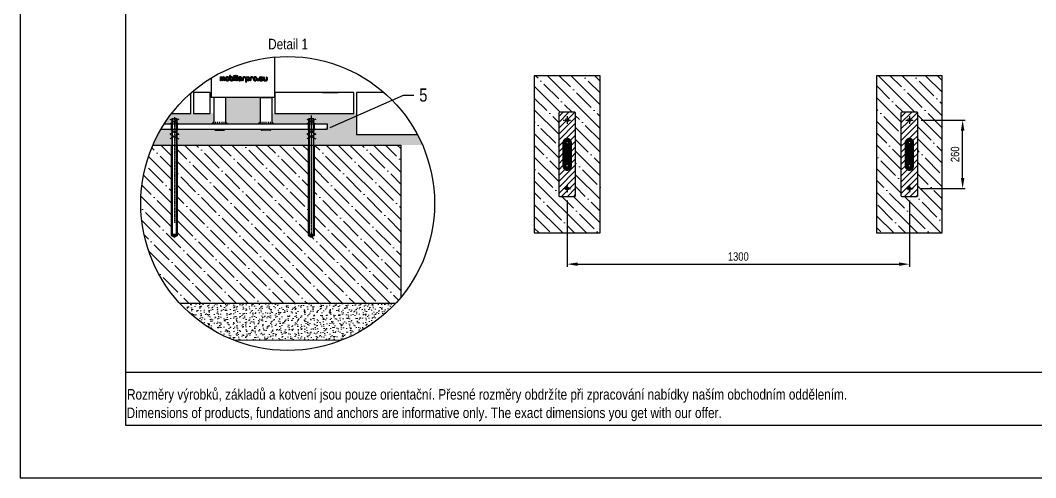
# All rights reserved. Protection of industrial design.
# Model space of a CAD drawing. Header units: millimetres. Extents: x 5064 to 11004, y 3085 to 7285.
# Drawn here: x 5064 to 8922, y 3085 to 4822 of the extents above; entities that cross this region are included whole.
import ezdxf
from ezdxf import colors
from ezdxf.entities.mleader import LeaderData, LeaderLine
from ezdxf.lldxf.tags import DXFTag
from ezdxf.math import Vec2, Vec3

# ---------------------------------------------------------------- set-up
doc = ezdxf.new("R2010")
doc.units = ezdxf.units.MM
doc.header["$LTSCALE"] = 0.3
doc.linetypes.add('DashDot', pattern=[15, 9, -3, 0, -3])
doc.linetypes.add('PHANTOM2', pattern=[1.25, 0.625, -0.125, 0.125, -0.125, 0.125, -0.125])
doc.layers.add('Nekreslit', color=6, linetype='Continuous', plot=False)
doc.layers.add('SRAFY', color=251, linetype='Continuous', lineweight=13)
doc.styles.add('SEACAD_Arial', font='arial.ttf', dxfattribs={"width": 0.8})
tags = doc.linetypes.add('HIDDEN2', pattern=[4.7625, 3.175, -1.5875]).pattern_tags.tags
tags[6:7] = [DXFTag(74, 4), DXFTag(75, 0), DXFTag(340, '0'), DXFTag(46, 0.0), DXFTag(50, 0.0), DXFTag(44, 0.0), DXFTag(45, 0.0)]
tags[4:5] = [DXFTag(74, 4), DXFTag(75, 0), DXFTag(340, '0'), DXFTag(46, 0.0), DXFTag(50, 0.0), DXFTag(44, 0.0), DXFTag(45, 0.0)]
doc.dimstyles.new('ISO-25', dxfattribs={"dimtxt": 1.6, "dimasz": 2, "dimexe": 0.5, "dimexo": 1.5, "dimtad": 1, "dimdec": 0, "dimtxsty": 'SEACAD_Arial', "dimcen": 2, "dimadec": 0, "dimazin": 0, "dimtfac": 1, "dimtdec": 0, "dimtmove": 0, "dimatfit": 3, "dimfxl": 1, "dimarcsym": 0})

# ---------------------------------------------------------------- blocks, each defined once
blk = doc.blocks.new('*D151')
at = {"color": 0, "lineweight": -2, "transparency": 16777216}
for p, q in [((7141.8, 4138.1), (7141.8, 3886)), ((8441.8, 4138.1), (8441.8, 3886)), ((7181.8, 3896), (8401.8, 3896))]:
    blk.add_line(p, q, dxfattribs=at)
at = {"color": 0, "transparency": 16777216}
for points in [[(7181.8, 3902.6), (7181.8, 3889.3), (7141.8, 3896)], [(8401.8, 3902.6), (8401.8, 3889.3), (8441.8, 3896)]]:
    blk.add_solid(points, dxfattribs=at)
at = {"layer": 'Defpoints', "color": 0, "transparency": 16777216}
for p in [(7141.8, 4168.1), (8441.8, 4168.1), (8441.8, 3896)]:
    blk.add_point(p, dxfattribs=at)
at = {"color": 0, "transparency": 16777216, "insert": (7791.8, 3924.8), "char_height": 32, "attachment_point": 5, "style": 'SEACAD_Arial'}
blk.add_mtext('1300', dxfattribs=at)
blk = doc.blocks.new('*D152')
at = {"color": 0, "lineweight": -2, "transparency": 16777216}
for p, q in [((8486.8, 4443.1), (8654.1, 4443.1)), ((8644.1, 4223.1), (8644.1, 4403.1)), ((8486.8, 4183.1), (8654.1, 4183.1))]:
    blk.add_line(p, q, dxfattribs=at)
at = {"color": 0, "transparency": 16777216}
for points in [[(8637.5, 4403.1), (8650.8, 4403.1), (8644.1, 4443.1)], [(8637.5, 4223.1), (8650.8, 4223.1), (8644.1, 4183.1)]]:
    blk.add_solid(points, dxfattribs=at)
at = {"layer": 'Defpoints', "color": 0, "transparency": 16777216}
for p in [(8456.8, 4443.1), (8644.1, 4443.1), (8456.8, 4183.1)]:
    blk.add_point(p, dxfattribs=at)
at = {"color": 0, "transparency": 16777216, "insert": (8615.3, 4313.1), "char_height": 32, "attachment_point": 5, "rotation": 90, "style": 'SEACAD_Arial'}
blk.add_mtext('260', dxfattribs=at)
blk = doc.blocks.new('logo MOBILIARPRO.EU')
for p, q in [((0, 7.1), (0, 1.1)), ((1, 8.1), (7, 8.1)), ((1, 0.1), (1, 0.1)), ((2, 6.1), (4, 6.1)), ((2, 6.1), (2, 1.1)), ((4, 6.1), (4, 1.1)), ((5, 0.1), (5, 0.1)), ((6, 6.1), (6, 1.1)), ((6, 6.1), (7, 6.1)), ((8, 5.1), (8, 1.1)), ((9, 0.1), (9, 0.1)), ((10, 5.1), (10, 1.1)), ((11, 5.1), (11, 3.1)), ((13, 5.1), (13, 3.1)), ((16, 8.1), (14, 8.1)), ((16, 6.1), (14, 6.1)), ((14, 2.1), (16, 2.1)), ((14, 0.1), (16, 0.1)), ((17, 5.1), (17, 3.1)), ((19, 5.1), (19, 3.1)), ((20, 10.1), (20, 3.1)), ((21, 11.1), (21, 11.1)), ((22, 10.1), (22, 3.1)), ((23, 7.1), (23, 7.1)), ((23, 2.1), (25, 2.1)), ((23, 0.1), (25, 0.1)), ((25, 8.1), (24, 8.1)), ((25, 6.1), (24, 6.1)), ((26, 5.1), (26, 3.1)), ((28, 5.1), (28, 3.1)), ((29, 7.1), (29, 1.1)), ((30, 8.1), (30, 8.1)), ((30, 0.1), (30, 0.1)), ((31, 7.1), (31, 1.1)), ((32, 10.1), (32, 1.1)), ((33, 11.1), (33, 11.1)), ((33, 0.1), (33, 0.1)), ((34, 10.1), (34, 1.1)), ((34, 5.1), (34, 3.1)), ((35, 7.1), (35, 1.1)), ((36, 8.1), (36, 8.1)), ((36, 0.1), (36, 0.1)), ((37, 7.1), (37, 1.1)), ((38, 5.1), (38, 3.1)), ((40, 5.1), (40, 3.1)), ((43, 8.1), (41, 8.1)), ((43, 6.1), (41, 6.1)), ((41, 2.1), (42, 2.1)), ((41, 0.1), (42, 0.1)), ((43, 1.1), (43, 1.1)), ((44, 5.1), (44, 1.1)), ((45, 0.1), (45, 0.1)), ((46, 5.1), (46, 1.1)), ((47, 5.1), (47, 1.1)), ((48, 0.1), (48, 0.1)), ((49, 5.1), (49, 1.1)), ((52.1, 8.1), (50, 8.1)), ((52.1, 6.1), (50, 6.1)), ((53.1, 7.1), (53.1, 7.1)), ((54, -1.9), (54, 5.1)), ((56, -1.9), (56, 5.1)), ((57, 8.1), (59, 8.1)), ((57, 6.1), (59, 6.1)), ((57, 1.1), (57, 1.1)), ((59, 2.1), (58, 2.1)), ((59, 0.1), (58, 0.1)), ((60, 3.1), (60, 5.1)), ((62, 3.1), (62, 5.1)), ((63, 5.1), (63, 1.1)), ((64, 0.1), (64, 0.1)), ((65, 5.1), (65, 1.1)), ((68.2, 8.1), (66, 8.1)), ((68.1, 6.1), (66, 6.1)), ((70, 5.1), (70, 3.1)), ((72, 5.1), (72, 3.1)), ((75, 8.1), (73, 8.1)), ((75, 6.1), (73, 6.1)), ((73, 2.1), (75, 2.1)), ((73, 0.1), (75, 0.1)), ((76, 5.1), (76, 3.1)), ((78, 5.1), (78, 3.1)), ((82, 5.1), (82, 3.1)), ((82, 3.1), (82, 5.1)), ((84, 5.1), (84, 3.1)), ((84, 3.1), (84, 5.1)), ((85, 8.1), (87.5, 8.1)), ((85, 6.1), (87.5, 6.1)), ((85, 4.1), (85, 4.1)), ((85, 2.1), (89, 2.1)), ((85, 0.1), (89, 0.1)), ((87.5, 5.1), (86, 5.1)), ((87.5, 3.1), (86, 3.1)), ((90, 1.1), (90, 1.1)), ((91, 7.1), (91, 3.1)), ((92, 8.1), (92, 8.1)), ((93, 7.1), (93, 3.1)), ((94, 2.1), (97, 2.1)), ((94, 0.1), (98, 0.1)), ((97, 7.1), (97, 2.1)), ((98, 8.1), (98, 8.1)), ((99, 7.1), (99, 1.1)), ((55, -2.9), (55, -2.9))]:
    blk.add_line(p, q)
blk.add_lwpolyline([(80, 0.1), (80, 0.1, 0.414214), (81, 1.1), (81, 1.1, 0.414214), (80, 2.1), (80, 2.1, 0.414214), (79, 1.1), (79, 1.1, 0.414214)], format="xyb", close=True)
for centre in [(30, 10.1), (36, 10.1)]:
    blk.add_circle(centre, 1)
for centre, radius, start, end in [((1, 7.1), 1, 90, 180), ((1, 1.1), 1, 180, 270), ((1, 1.1), 1, 270, 0), ((5, 1.1), 1, 180, 270), ((5, 1.1), 1, 270, 0), ((7, 5.1), 3, 0, 90), ((7, 5.1), 1, 0, 90), ((9, 1.1), 1, 180, 270), ((9, 1.1), 1, 270, 0), ((14, 5.1), 3, 90, 180), ((14, 3.1), 3, 180, 270), ((14, 5.1), 1, 90, 180), ((14, 3.1), 1, 180, 270), ((16, 5.1), 3, 0, 90), ((16, 5.1), 1, 0, 90), ((16, 3.1), 3, 270, 0), ((16, 3.1), 1, 270, 0), ((21, 10.1), 1, 90, 180), ((23, 3.1), 3, 180, 270), ((21, 10.1), 1, 0, 90), ((23, 3.1), 1, 180, 270), ((24, 7.1), 1, 90, 180), ((24, 7.1), 1, 180, 270), ((25, 5.1), 3, 0, 90), ((25, 5.1), 1, 0, 90), ((25, 3.1), 3, 270, 0), ((25, 3.1), 1, 270, 0), ((30, 7.1), 1, 90, 180), ((30, 1.1), 1, 180, 270), ((30, 7.1), 1, 0, 90), ((30, 1.1), 1, 270, 0), ((33, 10.1), 1, 90, 180), ((33, 1.1), 1, 180, 270), ((33, 10.1), 1, 0, 90), ((33, 1.1), 1, 270, 0), ((36, 7.1), 1, 90, 180), ((36, 1.1), 1, 180, 270), ((36, 7.1), 1, 0, 90), ((36, 1.1), 1, 270, 0), ((41, 5.1), 3, 90, 180), ((41, 3.1), 3, 180, 270), ((41, 5.1), 1, 90, 180), ((41, 3.1), 1, 180, 270), ((42, 1.1), 1, 0, 90), ((42, 1.1), 1, 270, 0), ((43, 5.1), 3, 0, 90), ((43, 5.1), 1, 0, 90), ((45, 1.1), 1, 180, 270), ((45, 1.1), 1, 270, 0), ((50, 5.1), 3, 90, 180), ((48, 1.1), 1, 180, 270), ((48, 1.1), 1, 270, 0), ((50, 5.1), 1, 90, 180), ((52.1, 7.1), 1, 0, 90), ((52.1, 7.1), 1, 270, 0), ((57, 5.1), 3, 90, 180), ((57, 5.1), 1, 90, 180), ((58, 1.1), 1, 90, 180), ((58, 1.1), 1, 180, 270), ((59, 5.1), 3, 0, 90), ((59, 5.1), 1, 0, 90), ((59, 3.1), 3, 270, 0), ((59, 3.1), 1, 270, 0), ((66, 5.1), 3, 90, 180), ((64, 1.1), 1, 180, 270), ((64, 1.1), 1, 270, 0), ((66, 5.1), 1, 90, 180), ((68.1, 7.1), 1, 0, 90), ((68.1, 7.1), 1, 270, 0), ((73, 5.1), 3, 90, 180), ((73, 3.1), 3, 180, 270), ((73, 5.1), 1, 90, 180), ((73, 3.1), 1, 180, 270), ((75, 5.1), 3, 0, 90), ((75, 5.1), 1, 0, 90), ((75, 3.1), 3, 270, 0), ((75, 3.1), 1, 270, 0), ((85, 5.1), 3, 90, 180), ((85, 3.1), 3, 180, 270), ((85, 5.1), 1, 90, 180), ((85, 3.1), 1, 180, 270), ((86, 4.1), 1, 90, 180), ((86, 4.1), 1, 180, 270), ((87.5, 5.6), 2.5, 270, 90), ((87.5, 5.6), 0.5, 270, 90), ((89, 1.1), 1, 0, 90), ((89, 1.1), 1, 270, 0), ((92, 7.1), 1, 90, 180), ((94, 3.1), 3, 180, 270), ((92, 7.1), 1, 0, 90), ((94, 3.1), 1, 180, 270), ((98, 7.1), 1, 90, 180), ((98, 7.1), 1, 0, 90), ((98, 1.1), 1, 270, 0), ((55, -1.9), 1, 180, 270), ((55, -1.9), 1, 270, 0)]:
    blk.add_arc(centre, radius, start, end)

msp = doc.modelspace()

# ---------------------------------------------------------------- hatches: boundary and pattern name
at = {"layer": 'SRAFY'}
h = msp.add_hatch(dxfattribs=at)
h.set_pattern_fill('ANSI35', color=256, scale=10, angle=90)
h.set_pattern_definition([(135, (273.35, 0), (-44.9013, -44.9013), []), (135, (273.35, 44.9), (-44.9013, -44.9013), [79.375, -15.875, 0, -15.875])])
h.paths.add_polyline_path([(7266.8, 4611.6), (7016.8, 4611.6), (7016.8, 4014.6), (7266.8, 4014.6)])
h.paths.add_polyline_path([(7112.7, 4153.3), (7169.8, 4153.1, 0.414214), (7173.8, 4157.1), (7173.8, 4469.1, 0.414214), (7169.8, 4473.1), (7113.8, 4473.1, 0.419938), (7109.8, 4469), (7109.8, 4157.1, 0.333306)], flags=16)
h.paths.add_polyline_path([(7149.8, 4443.1, -1), (7133.8, 4443.1, -1)], flags=0)
h.paths.add_polyline_path([(7141.8, 4373.1, -0.414214), (7157.8, 4357.1), (7157.8, 4269.1, -0.414214), (7141.8, 4253.1, -0.414214), (7125.8, 4269.1), (7125.8, 4357.1, -0.414214)], flags=0)
h.paths.add_polyline_path([(7152.8, 4357.1, -1), (7130.8, 4357.1, -1)], flags=0)
h.paths.add_polyline_path([(7146.8, 4357.1, -1), (7136.8, 4357.1, -1)], flags=0)
h.paths.add_polyline_path([(7152.8, 4269.1, -1), (7130.8, 4269.1, -1)], flags=0)
h.paths.add_polyline_path([(7146.8, 4269.1, -1), (7136.8, 4269.1, -1)], flags=0)
h.paths.add_polyline_path([(7149.8, 4183.1, -1), (7133.8, 4183.1, -1)], flags=0)
h.paths.add_polyline_path([(8566.8, 4611.6), (8316.8, 4611.6), (8316.8, 4014.6), (8566.8, 4014.6)])
h.paths.add_polyline_path([(8412.7, 4153.3), (8469.8, 4153.1, 0.414214), (8473.8, 4157.1), (8473.8, 4469.1, 0.414214), (8469.8, 4473.1), (8413.8, 4473.1, 0.419938), (8409.8, 4469), (8409.8, 4157.1, 0.333306)], flags=16)
h.paths.add_polyline_path([(8449.8, 4443.1, -1), (8433.8, 4443.1, -1)], flags=0)
h.paths.add_polyline_path([(8441.8, 4373.1, -0.414214), (8457.8, 4357.1), (8457.8, 4269.1, -0.414214), (8441.8, 4253.1, -0.414214), (8425.8, 4269.1), (8425.8, 4357.1, -0.414214)], flags=0)
h.paths.add_polyline_path([(8452.8, 4357.1, -1), (8430.8, 4357.1, -1)], flags=0)
h.paths.add_polyline_path([(8446.8, 4357.1, -1), (8436.8, 4357.1, -1)], flags=0)
h.paths.add_polyline_path([(8452.8, 4269.1, -1), (8430.8, 4269.1, -1)], flags=0)
h.paths.add_polyline_path([(8446.8, 4269.1, -1), (8436.8, 4269.1, -1)], flags=0)
h.paths.add_polyline_path([(8449.8, 4183.1, -1), (8433.8, 4183.1, -1)], flags=0)
h = msp.add_hatch(dxfattribs=at)
h.set_pattern_fill('AR-SAND', color=256, scale=0.5)
h.set_pattern_definition([(37.5, (117.76, 2285.207), (-0.800016, 24.47066), [0, -19.304, 0, -21.59, 0, -20.6375]), (7.5, (117.76, 2285.207), (22.47616, 35.84126), [0, -10.414, 0, -17.399, 0, -6.6675]), (327.5, (102.14, 2285.207), (39.54962, 0.07186), [0, -6.35, 0, -22.86, 0, -29.845]), (317.5, (102.14, 2285.207), (38.17782, 11.14647), [0, -3.175, 0, -14.986, 0, -17.145])])
edge = h.paths.add_edge_path()
edge.add_line((5799.7, 4468.2), (5639.2, 4468.2))
edge.add_arc((6080.1, 4126.2), 558, 142.1988, 147.2284)
edge.add_line((5610.9, 4428.2), (5632.5, 4428.2))
edge.add_line((5632.5, 4428.2), (5639.7, 4432.1))
edge.add_line((5639.7, 4432.1), (5639.7, 4446.9))
edge.add_line((5639.7, 4446.9), (5641.3, 4448.5))
edge.add_line((5641.3, 4448.5), (5641.3, 4448.5))
edge.add_line((5641.3, 4448.5), (5658.1, 4448.5))
edge.add_line((5658.1, 4448.5), (5658.1, 4448.5))
edge.add_line((5658.1, 4448.5), (5659.7, 4446.9))
edge.add_line((5659.7, 4446.9), (5659.7, 4432.1))
edge.add_line((5659.7, 4432.1), (5666.9, 4428.2))
edge.add_line((5666.9, 4428.2), (5791.7, 4428.2))
edge.add_line((5791.7, 4428.2), (5799.7, 4436.2))
edge.add_line((5799.7, 4436.2), (5799.7, 4468.2))
h.paths.add_polyline_path([(5975.7, 4528.2), (5843.7, 4528.2), (5843.7, 4436.2), (5851.7, 4428.2), (5967.7, 4428.2), (5975.7, 4436.2)])
edge = h.paths.add_edge_path()
edge.add_line((6341.8, 4468.2), (6019.7, 4468.2))
edge.add_line((6019.7, 4468.2), (6019.7, 4436.2))
edge.add_line((6019.7, 4436.2), (6027.7, 4428.2))
edge.add_line((6027.7, 4428.2), (6152.5, 4428.2))
edge.add_line((6152.5, 4428.2), (6159.7, 4432.1))
edge.add_line((6159.7, 4432.1), (6159.7, 4446.9))
edge.add_line((6159.7, 4446.9), (6161.3, 4448.5))
edge.add_line((6161.3, 4448.5), (6161.3, 4448.5))
edge.add_line((6161.3, 4448.5), (6178.1, 4448.5))
edge.add_line((6178.1, 4448.5), (6178.1, 4448.5))
edge.add_line((6178.1, 4448.5), (6179.7, 4446.9))
edge.add_line((6179.7, 4446.9), (6179.7, 4432.1))
edge.add_line((6179.7, 4432.1), (6186.9, 4428.2))
edge.add_line((6186.9, 4428.2), (6229.7, 4428.2))
edge.add_line((6229.7, 4428.2), (6229.7, 4408.2))
edge.add_line((6229.7, 4408.2), (6186.9, 4408.2))
edge.add_line((6186.9, 4408.2), (6179.7, 4404.4))
edge.add_line((6179.7, 4404.4), (6179.7, 4393.7))
edge.add_line((6179.7, 4393.7), (6186.9, 4389.9))
edge.add_line((6186.9, 4389.9), (6179.7, 4386))
edge.add_line((6179.7, 4386), (6179.7, 4348.3))
edge.add_line((6179.7, 4348.3), (6509.7, 4348.3))
edge.add_line((6509.7, 4348.3), (6592.1, 4348.3))
edge.add_arc((6080.1, 4126.2), 558, 23.4604, 28.0061)
edge.add_line((6572.8, 4388.2), (6341.8, 4388.2))
edge.add_line((6341.8, 4388.2), (6341.8, 4468.2))
edge = h.paths.add_edge_path()
edge.add_line((6159.7, 4386), (6152.5, 4389.9))
edge.add_line((6152.5, 4389.9), (6159.7, 4393.7))
edge.add_line((6159.7, 4393.7), (6159.7, 4404.4))
edge.add_line((6159.7, 4404.4), (6152.5, 4408.2))
edge.add_line((6152.5, 4408.2), (6015.7, 4408.2))
edge.add_line((6015.7, 4408.2), (6015.7, 4406.2))
edge.add_arc((6013.7, 4406.2), 2, -90, 0, ccw=False)
edge.add_line((6013.7, 4404.2), (5981.7, 4404.2))
edge.add_arc((5981.7, 4406.2), 2, 180, 270, ccw=False)
edge.add_line((5979.7, 4406.2), (5979.7, 4408.2))
edge.add_line((5979.7, 4408.2), (5839.7, 4408.2))
edge.add_line((5839.7, 4408.2), (5839.7, 4406.2))
edge.add_arc((5837.7, 4406.2), 2, -90, 0, ccw=False)
edge.add_line((5837.7, 4404.2), (5805.7, 4404.2))
edge.add_arc((5805.7, 4406.2), 2, 180, 270, ccw=False)
edge.add_line((5803.7, 4406.2), (5803.7, 4408.2))
edge.add_line((5803.7, 4408.2), (5666.9, 4408.2))
edge.add_line((5666.9, 4408.2), (5659.7, 4404.4))
edge.add_line((5659.7, 4404.4), (5659.7, 4393.7))
edge.add_line((5659.7, 4393.7), (5666.9, 4389.9))
edge.add_line((5666.9, 4389.9), (5659.7, 4386))
edge.add_line((5659.7, 4386), (5659.7, 4348.2))
edge.add_line((5659.7, 4348.2), (6159.7, 4348.3))
edge.add_line((6159.7, 4348.3), (6159.7, 4386))
edge = h.paths.add_edge_path()
edge.add_line((5639.7, 4386), (5632.5, 4389.9))
edge.add_line((5632.5, 4389.9), (5639.7, 4393.7))
edge.add_line((5639.7, 4393.7), (5639.7, 4404.4))
edge.add_line((5639.7, 4404.4), (5632.5, 4408.2))
edge.add_line((5632.5, 4408.2), (5598.6, 4408.2))
edge.add_arc((6080.1, 4126.2), 558, 149.6387, 156.5511)
edge.add_line((5568.2, 4348.2), (5639.7, 4348.2))
edge.add_line((5639.7, 4348.2), (5639.7, 4386))
h = msp.add_hatch(dxfattribs=at)
h.set_pattern_fill('ANSI31', color=256, scale=5)
h.set_pattern_definition([(45, (273.35, 0), (-11.22532, 11.22532), [])])
h.paths.add_polyline_path([(8473.8, 4469.1, 0.414214), (8469.8, 4473.1), (8413.8, 4473.1, 0.419938), (8409.8, 4469), (8409.8, 4157.1, 0.333306), (8412.7, 4153.3), (8469.8, 4153.1, 0.414214), (8473.8, 4157.1)])
h.paths.add_polyline_path([(8457.8, 4357.1), (8457.8, 4269.1, -0.414214), (8441.8, 4253.1, -0.414214), (8425.8, 4269.1), (8425.8, 4357.1, -0.414214), (8441.8, 4373.1, -0.414214)], flags=16)
h.paths.add_polyline_path([(8452.8, 4357.1, -1), (8430.8, 4357.1, -1)], flags=0)
h.paths.add_polyline_path([(8446.8, 4357.1, -1), (8436.8, 4357.1, -1)], flags=0)
h.paths.add_polyline_path([(8433.8, 4443.1, -1), (8449.8, 4443.1, -1)], flags=16)
h.paths.add_polyline_path([(8452.8, 4269.1, -1), (8430.8, 4269.1, -1)], flags=0)
h.paths.add_polyline_path([(8446.8, 4269.1, -1), (8436.8, 4269.1, -1)], flags=0)
h.paths.add_polyline_path([(8449.8, 4183.1, -1), (8433.8, 4183.1, -1)], flags=16)
h.paths.add_polyline_path([(7173.8, 4469.1, 0.414214), (7169.8, 4473.1), (7113.8, 4473.1, 0.419938), (7109.8, 4469), (7109.8, 4157.1, 0.333306), (7112.7, 4153.3), (7169.8, 4153.1, 0.414214), (7173.8, 4157.1)])
h.paths.add_polyline_path([(7141.8, 4373.1, -0.414214), (7157.8, 4357.1), (7157.8, 4269.1, -0.414214), (7141.8, 4253.1, -0.414214), (7125.8, 4269.1), (7125.8, 4357.1, -0.414214)], flags=16)
h.paths.add_polyline_path([(7133.8, 4443.1, -1), (7149.8, 4443.1, -1)], flags=16)
h.paths.add_polyline_path([(7152.8, 4357.1, -1), (7130.8, 4357.1, -1)], flags=0)
h.paths.add_polyline_path([(7146.8, 4357.1, -1), (7136.8, 4357.1, -1)], flags=0)
h.paths.add_polyline_path([(7152.8, 4269.1, -1), (7130.8, 4269.1, -1)], flags=0)
h.paths.add_polyline_path([(7146.8, 4269.1, -1), (7136.8, 4269.1, -1)], flags=0)
h.paths.add_polyline_path([(7149.8, 4183.1, -1), (7133.8, 4183.1, -1)], flags=16)
h = msp.add_hatch(dxfattribs=at)
h.set_pattern_fill('ANSI31', color=256, angle=90)
h.set_pattern_definition([(135, (273.3494, 0), (-2.245064, -2.245064), [])])
h.paths.add_polyline_path([(7157.8, 4357.1, 0.414214), (7141.8, 4373.1, 0.414214), (7125.8, 4357.1), (7125.8, 4269.1, 0.414214), (7141.8, 4253.1, 0.414214), (7157.8, 4269.1)])
h.paths.add_polyline_path([(7130.8, 4357.1, -1), (7152.8, 4357.1, -1)], flags=16)
h.paths.add_polyline_path([(7136.8, 4357.1, -1), (7146.8, 4357.1, -1)], flags=0)
h.paths.add_polyline_path([(7152.8, 4269.1, -1), (7130.8, 4269.1, -1)], flags=16)
h.paths.add_polyline_path([(7146.8, 4269.1, -1), (7136.8, 4269.1, -1)], flags=0)
h.paths.add_polyline_path([(8457.8, 4357.1, 0.414214), (8441.8, 4373.1, 0.414214), (8425.8, 4357.1), (8425.8, 4269.1, 0.414214), (8441.8, 4253.1, 0.414214), (8457.8, 4269.1)])
h.paths.add_polyline_path([(8430.8, 4357.1, -1), (8452.8, 4357.1, -1)], flags=16)
h.paths.add_polyline_path([(8436.8, 4357.1, -1), (8446.8, 4357.1, -1)], flags=0)
h.paths.add_polyline_path([(8452.8, 4269.1, -1), (8430.8, 4269.1, -1)], flags=16)
h.paths.add_polyline_path([(8446.8, 4269.1, -1), (8436.8, 4269.1, -1)], flags=0)
h = msp.add_hatch(dxfattribs=at)
h.set_pattern_fill('ANSI31', color=256, scale=0.5)
h.set_pattern_definition([(45, (273.3494, 0), (-1.12253202, 1.12253202), [])])
h.paths.add_polyline_path([(7130.8, 4357.1, 1), (7152.8, 4357.1, 1)])
h.paths.add_polyline_path([(7146.8, 4357.1, -1), (7136.8, 4357.1, -1)], flags=16)
h.paths.add_polyline_path([(8430.8, 4357.1, 1), (8452.8, 4357.1, 1)])
h.paths.add_polyline_path([(8446.8, 4357.1, -1), (8436.8, 4357.1, -1)], flags=16)
h.paths.add_polyline_path([(8430.8, 4269.1, 1), (8452.8, 4269.1, 1)])
h.paths.add_polyline_path([(8446.8, 4269.1, -1), (8436.8, 4269.1, -1)], flags=16)
h.paths.add_polyline_path([(7146.8, 4269.1, -1), (7136.8, 4269.1, -1)], flags=16)
h.paths.add_polyline_path([(7130.8, 4269.1, 1), (7152.8, 4269.1, 1)])
h = msp.add_hatch(dxfattribs=at)
h.set_pattern_fill('ANSI35', color=256, scale=10, angle=90)
h.set_pattern_definition([(135, (117.76, 2285.21), (-44.9013, -44.9013), []), (135, (117.76, 2330.11), (-44.9013, -44.9013), [79.375, -15.875, 0, -15.875])])
h.paths.add_polyline_path([(6509.7, 4348.3), (6181.7, 4348.3), (6181.7, 4005.4), (6169.7, 3998.5), (6157.7, 4005.4), (6157.6, 4348.3), (5661.7, 4348.2), (5661.7, 4005.4), (5649.7, 3998.5), (5637.7, 4005.4), (5637.6, 4348.2), (5568.2, 4348.2, 0.102674), (5522.1, 4126.2, 0.188602), (5670.2, 3747.6), (6490.2, 3747.7, 0.013294), (6509.7, 3770)])
h = msp.add_hatch(dxfattribs=at)
h.set_pattern_fill('AR-SAND', color=256, scale=0.5, angle=90)
h.set_pattern_definition([(127.5, (117.76, 2285.207), (-24.47066, -0.800016), [0, -19.304, 0, -21.59, 0, -20.6375]), (97.5, (117.76, 2285.207), (-35.84126, 22.47616), [0, -10.414, 0, -17.399, 0, -6.6675]), (57.5, (117.76, 2269.586), (-0.07186, 39.54962), [0, -6.35, 0, -22.86, 0, -29.845]), (47.5, (117.76, 2269.586), (-11.14647, 38.17782), [0, -3.175, 0, -14.986, 0, -17.145])])
h.paths.add_polyline_path([(6490.2, 3747.7), (5670.2, 3747.6, 0.112226), (5874.1, 3607.5), (6286.1, 3607.5, 0.112282)])

# ---------------------------------------------------------------- linework, layer by layer
for p, q in [((6029.7, 4681.9), (6029.7, 4528.2)), ((5789.7, 4602.6), (5789.7, 4528.2)), ((6029.7, 4528.2), (5789.7, 4528.2)), ((5799.7, 4528.2), (5799.7, 4428.2)), ((5843.7, 4528.2), (5843.7, 4428.2)), ((5975.5, 4528.2), (6019.5, 4528.2)), ((5975.7, 4528.2), (5975.7, 4428.2)), ((6019.7, 4528.2), (6019.7, 4428.2)), ((6212.5, 4548.2), (6272.5, 4548.2)), ((5632.5, 4446.6), (5666.9, 4428.2)), ((5666.9, 4446.6), (5632.5, 4428.2)), ((5641.3, 4448.5), (5641.3, 4008.2)), ((5658.1, 4008.2), (5658.1, 4448.5)), ((5791.7, 4428.2), (5799.7, 4436.2)), ((5805.7, 4436.2), (5805.7, 4428.2)), ((5813.7, 4436.2), (5813.7, 4428.2)), ((5821.7, 4436.2), (5821.7, 4428.2)), ((5829.7, 4436.2), (5829.7, 4428.2)), ((5837.7, 4436.2), (5837.7, 4428.2)), ((5851.7, 4428.2), (5843.7, 4436.2)), ((5967.7, 4428.2), (5975.7, 4436.2)), ((5981.7, 4436.2), (5981.7, 4428.2)), ((5989.7, 4436.2), (5989.7, 4428.2)), ((5997.7, 4436.2), (5997.7, 4428.2)), ((6005.7, 4436.2), (6005.7, 4428.2)), ((6013.7, 4436.2), (6013.7, 4428.2)), ((6027.7, 4428.2), (6019.7, 4436.2)), ((6152.5, 4446.6), (6186.9, 4428.2)), ((6186.9, 4446.6), (6152.5, 4428.2)), ((6161.3, 4448.5), (6161.3, 4008.2)), ((6178.1, 4008.2), (6178.1, 4448.5)), ((5598.6, 4408.2), (6229.7, 4408.2)), ((5610.9, 4428.2), (6229.7, 4428.2)), ((5632.5, 4408.2), (5666.9, 4389.9)), ((5666.9, 4408.2), (5632.5, 4389.9)), ((5803.7, 4408.2), (5803.7, 4406.2)), ((5805.7, 4404.2), (5837.7, 4404.2)), ((5839.7, 4408.2), (5839.7, 4406.2)), ((5979.7, 4408.2), (5979.7, 4406.2)), ((6013.7, 4404.2), (5981.7, 4404.2)), ((6015.7, 4408.2), (6015.7, 4406.2)), ((6152.5, 4408.2), (6186.9, 4389.9)), ((6186.9, 4408.2), (6152.5, 4389.9)), ((6229.7, 4428.2), (6229.7, 4408.2)), ((5632.5, 4389.9), (5666.9, 4371.5)), ((5666.9, 4389.9), (5632.5, 4371.5)), ((6152.5, 4389.9), (6186.9, 4371.5)), ((6186.9, 4389.9), (6152.5, 4371.5)), ((5568.2, 4348.2), (6509.7, 4348.3)), ((6509.7, 4348.3), (6509.7, 3770)), ((5670.2, 3747.6), (6490.2, 3747.7))]:
    msp.add_line(p, q)
at = {"linetype": 'ByBlock'}
for p, q in [((5639.7, 4446.9), (5641.3, 4448.5)), ((5659.7, 4446.9), (5639.7, 4446.9)), ((5639.7, 4446.9), (5639.7, 4009.8)), ((5641.3, 4448.5), (5658.1, 4448.5)), ((5659.7, 4446.9), (5658.1, 4448.5)), ((5659.7, 4009.8), (5659.7, 4446.9)), ((6159.7, 4446.9), (6161.3, 4448.5)), ((6179.7, 4446.9), (6159.7, 4446.9)), ((6159.7, 4446.9), (6159.7, 4009.8)), ((6161.3, 4448.5), (6178.1, 4448.5)), ((6179.7, 4446.9), (6178.1, 4448.5)), ((6179.7, 4009.8), (6179.7, 4446.9)), ((5639.7, 4009.8), (5659.7, 4009.8)), ((5639.7, 4009.8), (5641.3, 4008.2)), ((5649.7, 4008.2), (5641.3, 4008.2)), ((5658.1, 4008.2), (5649.7, 4008.2)), ((5658.1, 4008.2), (5659.7, 4009.8)), ((6159.7, 4009.8), (6179.7, 4009.8)), ((6159.7, 4009.8), (6161.3, 4008.2)), ((6169.7, 4008.2), (6161.3, 4008.2)), ((6178.1, 4008.2), (6169.7, 4008.2)), ((6178.1, 4008.2), (6179.7, 4009.8))]:
    msp.add_line(p, q, dxfattribs=at)
at = {"linetype": 'DashDot'}
for p, q in [((5649.7, 4454.1), (5649.7, 4053.5)), ((5649.7, 4454.1), (5649.7, 4053.5)), ((6169.7, 4460.9), (6169.7, 3998.9)), ((6169.7, 4454.1), (6169.7, 4053.5))]:
    msp.add_line(p, q, dxfattribs=at)
at = {"linetype": 'DashDot', "ltscale": 0.1}
for p, q in [((7126.8, 4443.1), (7156.8, 4443.1)), ((7141.8, 4458.1), (7141.8, 4428.1)), ((8426.8, 4443.1), (8456.8, 4443.1)), ((8441.8, 4458.1), (8441.8, 4428.1)), ((7126.8, 4183.1), (7156.8, 4183.1)), ((7141.8, 4198.1), (7141.8, 4168.1)), ((8426.8, 4183.1), (8456.8, 4183.1)), ((8441.8, 4198.1), (8441.8, 4168.1))]:
    msp.add_line(p, q, dxfattribs=at)
at = {"linetype": 'HIDDEN2', "ltscale": 0.1}
for p, q in [((5637.7, 4428.2), (5637.7, 4408.2)), ((5661.7, 4408.2), (5661.7, 4428.2)), ((6157.7, 4428.2), (6157.7, 4408.2)), ((6181.7, 4408.2), (6181.7, 4428.2))]:
    msp.add_line(p, q, dxfattribs=at)
at = {"linetype": 'HIDDEN2'}
for p, q in [((5637.6, 4348.3), (5637.7, 4005.4)), ((5661.7, 4005.4), (5661.7, 4348.3)), ((6157.6, 4348.3), (6157.7, 4005.4)), ((6181.7, 4005.4), (6181.7, 4348.3)), ((5637.7, 4005.4), (5661.7, 4005.4)), ((5637.7, 4005.4), (5649.7, 3998.5)), ((5661.7, 4005.4), (5649.7, 3998.5)), ((6157.7, 4005.4), (6181.7, 4005.4)), ((6157.7, 4005.4), (6169.7, 3998.5)), ((6181.7, 4005.4), (6169.7, 3998.5))]:
    msp.add_line(p, q, dxfattribs=at)
for points in [[(7016.8, 4014.6), (7266.8, 4014.6), (7266.8, 4611.6), (7016.8, 4611.6)], [(8316.8, 4014.6), (8566.8, 4014.6), (8566.8, 4611.6), (8316.8, 4611.6)]]:
    msp.add_lwpolyline(points, close=True)
for points in [[(5711.8, 4468.2), (5711.8, 4545.4)], [(5721.8, 4468.2), (5721.8, 4468.2), (5785.1, 4468.2), (5785.1, 4548.2), (5721.8, 4548.2), (5721.8, 4468.2)], [(6031.8, 4468.2), (6031.8, 4468.2), (6331.8, 4468.2), (6331.8, 4548.2), (6031.8, 4548.2), (6031.8, 4468.2)], [(6445.2, 4548.2), (6341.8, 4548.2), (6341.8, 4388.2), (6572.8, 4388.2)], [(5639.2, 4468.2), (5711.8, 4468.2), (5711.8, 4468.2)]]:
    msp.add_lwpolyline(points)
for points in [[(7173.8, 4157.1), (7173.8, 4469.1, 0.414214), (7169.8, 4473.1), (7113.8, 4473.1, 0.40851), (7109.8, 4469.2), (7109.8, 4157.1, 0.333305), (7112.7, 4153.3), (7169.8, 4153.1, 0.414214)], [(8473.8, 4157.1), (8473.8, 4469.1, 0.414214), (8469.8, 4473.1), (8413.8, 4473.1, 0.40851), (8409.8, 4469.2), (8409.8, 4157.1, 0.333305), (8412.7, 4153.3), (8469.8, 4153.1, 0.414214)], [(7157.8, 4269.1), (7157.8, 4357.1, 0.414214), (7141.8, 4373.1), (7141.8, 4373.1, 0.414214), (7125.8, 4357.1), (7125.8, 4269.1, 0.414214), (7141.8, 4253.1), (7141.8, 4253.1, 0.414214)], [(8457.8, 4269.1), (8457.8, 4357.1, 0.414214), (8441.8, 4373.1), (8441.8, 4373.1, 0.414214), (8425.8, 4357.1), (8425.8, 4269.1, 0.414214), (8441.8, 4253.1), (8441.8, 4253.1, 0.414214)]]:
    msp.add_lwpolyline(points, format="xyb", close=True)
for centre, radius in [((6080.1, 4126.2), 558), ((6242.5, 4548.2), 0.02), ((7141.8, 4443.1), 6), ((8441.8, 4443.1), 6), ((7141.8, 4357.1), 5), ((8441.8, 4357.1), 5), ((7141.8, 4269.1), 5), ((8441.8, 4269.1), 5), ((7141.8, 4183.1), 6), ((8441.8, 4183.1), 6), ((6394.4, 3747.5), 0.02)]:
    msp.add_circle(centre, radius)
at = {"linetype": 'PHANTOM2', "ltscale": 20}
for centre in [(7141.8, 4357.1), (8441.8, 4357.1), (7141.8, 4269.1), (8441.8, 4269.1)]:
    msp.add_circle(centre, 11, dxfattribs=at)
for centre, start, end in [((5805.7, 4406.2), 180, 270), ((5837.7, 4406.2), 270, 0), ((5981.7, 4406.2), 180, 270), ((6013.7, 4406.2), 270, 0)]:
    msp.add_arc(centre, 2, start, end)
at = {"layer": 'Nekreslit'}
msp.add_line((5464.4, 3485.3), (9504.4, 3485.3), dxfattribs=at)
for points in [[(5064.4, 3085.3), (11004.4, 3085.3), (11004.4, 7285.3), (5064.4, 7285.3)], [(5464.4, 3285.3), (9504.4, 3285.3), (9504.4, 6885.3), (5464.4, 6885.3)]]:
    msp.add_lwpolyline(points, close=True, dxfattribs=at)
at = {"layer": 'SRAFY'}
msp.add_line((5874.1, 3607.5), (6286.1, 3607.5), dxfattribs=at)

# ---------------------------------------------------------------- block references
at = {"xscale": 1.8, "yscale": 1.8, "zscale": 1.8}
msp.add_blockref('logo MOBILIARPRO.EU', (5823.4, 4592.3), dxfattribs=at)

# ---------------------------------------------------------------- texts
at = {"style": 'SEACAD_Arial', "width": 0.8}
for s, p in [('Rozměry výrobků, základů a kotvení jsou pouze orientační. Přesné rozměry obdržíte při zpracování nabídky naším obchodním oddělením.', (5469.8, 3381.6)), ('Dimensions of products, fundations and anchors are informative only. The exact dimensions you get with our offer.', (5468.2, 3311.7))]:
    msp.add_text(s, height=39.9982, dxfattribs=at).set_placement(p)
at = {"insert": (6005.9, 4751.7), "char_height": 40, "attachment_point": 1, "style": 'SEACAD_Arial'}
msp.add_mtext_dynamic_manual_height_columns('Detail 1', width=226.121, gutter_width=200, heights=[0], dxfattribs=at)

# ---------------------------------------------------------------- dimensions: what is measured, and where the dimension line sits
dim = msp.add_linear_dim(base=(8644.1, 4443.1), p1=(8456.8, 4183.1), p2=(8456.8, 4443.1), angle=90, dimstyle='ISO-25')
dim.commit()
dim.dimension.update_dxf_attribs({"geometry": '*D152', "text_midpoint": (8615.3, 4313.1)})
dim = msp.add_linear_dim(base=(8441.8, 3896), p1=(7141.8, 4168.1), p2=(8441.8, 4168.1), dimstyle='ISO-25')
dim.commit()
dim.dimension.update_dxf_attribs({"geometry": '*D151', "text_midpoint": (7791.8, 3924.8)})

# ---------------------------------------------------------------- leaders
ml = msp.add_multileader_mtext('Standard')
ml.set_content('5', color=256, style='SEACAD_Arial')
ml.set_leader_properties()
ml.build(insert=Vec2(0, 0))
ml.multileader.update_dxf_attribs({"text_right_attachment_type": 6, "dogleg_length": 2, "arrow_head_size": 60, "scale": 20})
ctx = ml.context
ctx.base_point, ctx.scale, ctx.char_height, ctx.arrow_head_size, ctx.landing_gap_size, ctx.plane_origin = Vec3(6559.8, 4537.8), 20, 50, 60, 20, Vec3(6049.1, 4304.8)
ctx.right_attachment = 6
notes = []
notes.append((ctx, [(0, (1, 1, 0), (6519.8, 4537.8), (1, 0), 40, [(0, [(6186.9, 4389.9)], 0, [])])]))
ctx.mtext.insert, ctx.mtext.flow_direction = Vec3(6579.8, 4563.3), 5
for ctx, leaders in notes:
    for number, flags, end, landing, length, lines in leaders:
        leader = LeaderData()
        leader.index, (leader.has_last_leader_line, leader.has_dogleg_vector, leader.attachment_direction) = number, flags
        leader.last_leader_point, leader.dogleg_vector, leader.dogleg_length = Vec3(end), Vec3(landing), length
        for number, points, colour, breaks in lines:
            line = LeaderLine()
            line.index, line.vertices, line.color, line.breaks = number, Vec3.list(points), colors.encode_raw_color(colour), breaks
            leader.lines.append(line)
        ctx.leaders.append(leader)

doc.saveas('drawing.dxf')
